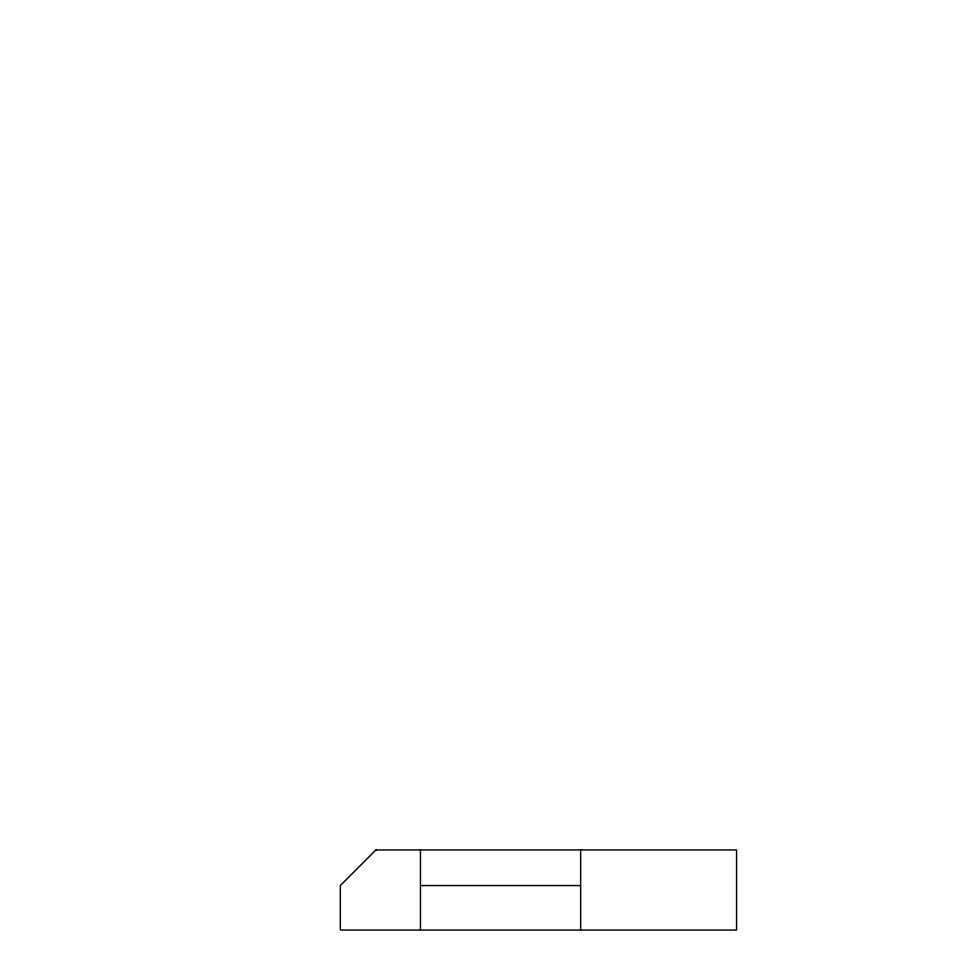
<?xml version="1.0" encoding="UTF-8"?>
<svg xmlns="http://www.w3.org/2000/svg" width="979" height="979" viewBox="0 0 979 979"><rect width="100%" height="100%" fill="white"/><g stroke="black" fill="none" stroke-linecap="round" stroke-linejoin="round"><path stroke-width="1.47" d="M420.444 885.554L580.645 885.554M580.645 849.956L580.645 930.05M420.444 849.956L420.444 930.05M375.936 849.956L340.337 885.554L340.337 930.05L736.563 930.05L736.563 849.956L375.936 849.956"/></g></svg>
